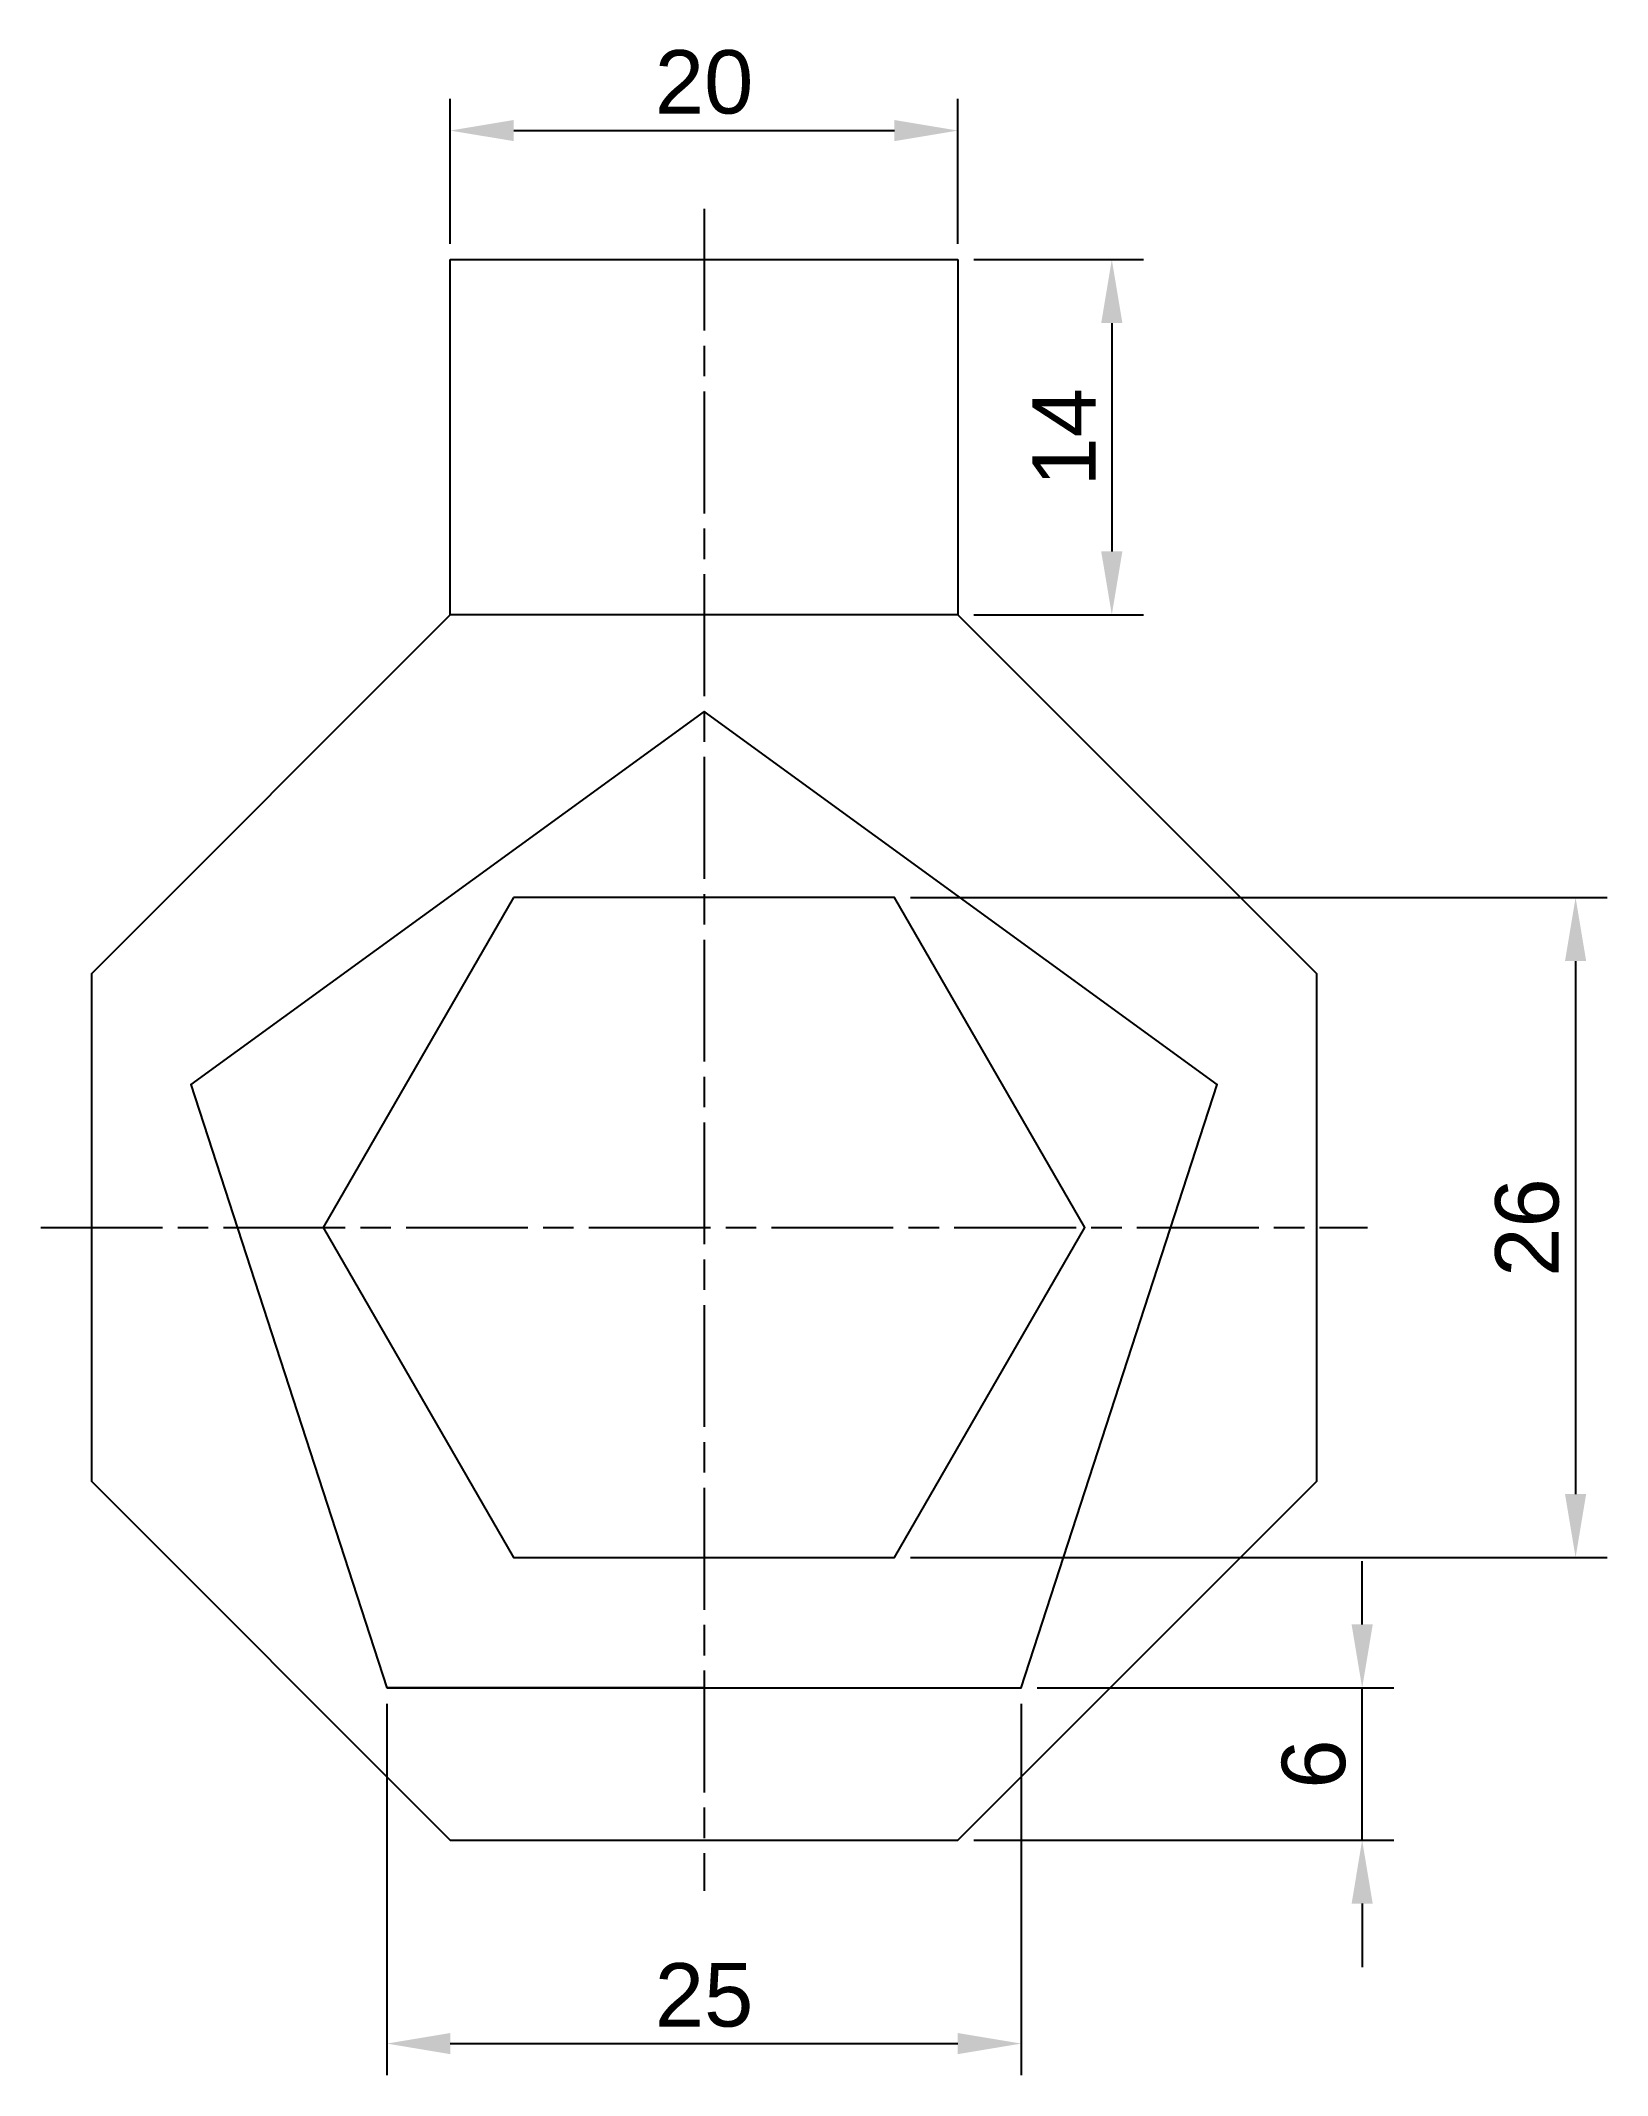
# Model space of a CAD drawing. Header units: millimetres. Extents: x 38.1 to 99.8, y 34.7 to 114.9.
import ezdxf

# ---------------------------------------------------------------- set-up
doc = ezdxf.new("R2010")
doc.units = ezdxf.units.MM
doc.linetypes.add('ACAD_ISO08W100', pattern=[36, 24, -3, 6, -3])
doc.styles.get("Standard").update_dxf_attribs({"font": 'Arial.ttf'})
doc.dimstyles.new('ISO-25', dxfattribs={"dimtxt": 2.5, "dimasz": 2.5, "dimexe": 1.25, "dimexo": 0.625, "dimtad": 1, "dimtxsty": 'Standard', "dimcen": 2.5, "dimadec": 0, "dimazin": 0, "dimtfac": 1, "dimtmove": 0, "dimatfit": 3, "dimfxl": 1, "dimarcsym": 0})

# ---------------------------------------------------------------- blocks, each defined once
blk = doc.blocks.new('*D2')
at = {"color": 0, "lineweight": -2, "transparency": 16777216}
for p, q in [((72.363, 81.115), (99.826, 81.115)), ((98.576, 78.615), (98.576, 57.615)), ((72.363, 55.115), (99.826, 55.115))]:
    blk.add_line(p, q, dxfattribs=at)
at = {"color": 0, "transparency": 16777216}
for points in [[(98.159, 78.615), (98.993, 78.615), (98.576, 81.115)], [(98.159, 57.615), (98.993, 57.615), (98.576, 55.115)]]:
    blk.add_solid(points, dxfattribs=at)
at = {"layer": 'Defpoints', "color": 0, "transparency": 16777216}
for p in [(71.738, 81.115), (71.738, 55.115), (98.576, 55.115)]:
    blk.add_point(p, dxfattribs=at)
at = {"color": 0, "transparency": 16777216, "insert": (96.675, 68.115), "char_height": 2.5, "attachment_point": 5, "rotation": 90}
blk.add_mtext('26', dxfattribs=at)
blk = doc.blocks.new('*D3')
at = {"color": 0, "lineweight": -2, "transparency": 16777216}
for p, q in [((90.165, 52.473), (90.165, 54.973)), ((77.357, 49.973), (91.415, 49.973)), ((90.165, 43.973), (90.165, 49.973)), ((74.857, 43.973), (91.415, 43.973)), ((90.165, 41.473), (90.165, 38.973))]:
    blk.add_line(p, q, dxfattribs=at)
at = {"color": 0, "transparency": 16777216}
for points in [[(89.749, 52.473), (90.582, 52.473), (90.165, 49.973)], [(89.749, 41.473), (90.582, 41.473), (90.165, 43.973)]]:
    blk.add_solid(points, dxfattribs=at)
at = {"layer": 'Defpoints', "color": 0, "transparency": 16777216}
for p in [(76.732, 49.973), (90.165, 49.973), (74.232, 43.973)]:
    blk.add_point(p, dxfattribs=at)
at = {"color": 0, "transparency": 16777216, "insert": (88.264, 46.973), "char_height": 2.5, "attachment_point": 5, "rotation": 90}
blk.add_mtext('6', dxfattribs=at)
blk = doc.blocks.new('*D4')
at = {"color": 0, "lineweight": -2, "transparency": 16777216}
for p, q in [((51.732, 49.348), (51.732, 34.709)), ((76.732, 49.348), (76.732, 34.709)), ((54.232, 35.959), (74.232, 35.959))]:
    blk.add_line(p, q, dxfattribs=at)
at = {"color": 0, "transparency": 16777216}
for points in [[(54.232, 36.376), (54.232, 35.543), (51.732, 35.959)], [(74.232, 36.376), (74.232, 35.543), (76.732, 35.959)]]:
    blk.add_solid(points, dxfattribs=at)
at = {"layer": 'Defpoints', "color": 0, "transparency": 16777216}
for p in [(51.732, 49.973), (76.732, 49.973), (76.732, 35.959)]:
    blk.add_point(p, dxfattribs=at)
at = {"color": 0, "transparency": 16777216, "insert": (64.232, 37.861), "char_height": 2.5, "attachment_point": 5}
blk.add_mtext('25', dxfattribs=at)
blk = doc.blocks.new('*D5')
at = {"color": 0, "lineweight": -2, "transparency": 16777216}
for p, q in [((74.857, 106.257), (81.549, 106.257)), ((80.299, 103.757), (80.299, 94.757)), ((74.857, 92.257), (81.549, 92.257))]:
    blk.add_line(p, q, dxfattribs=at)
at = {"color": 0, "transparency": 16777216}
for points in [[(79.882, 103.757), (80.716, 103.757), (80.299, 106.257)], [(79.882, 94.757), (80.716, 94.757), (80.299, 92.257)]]:
    blk.add_solid(points, dxfattribs=at)
at = {"layer": 'Defpoints', "color": 0, "transparency": 16777216}
for p in [(74.232, 106.257), (74.232, 92.257), (80.299, 92.257)]:
    blk.add_point(p, dxfattribs=at)
at = {"color": 0, "transparency": 16777216, "insert": (78.419, 99.257), "char_height": 2.5, "attachment_point": 5, "rotation": 90}
blk.add_mtext('14', dxfattribs=at)
blk = doc.blocks.new('*D6')
at = {"color": 0, "lineweight": -2, "transparency": 16777216}
for p, q in [((54.232, 106.882), (54.232, 112.589)), ((74.232, 106.882), (74.232, 112.589)), ((56.732, 111.339), (71.732, 111.339))]:
    blk.add_line(p, q, dxfattribs=at)
at = {"color": 0, "transparency": 16777216}
for points in [[(56.732, 111.756), (56.732, 110.923), (54.232, 111.339)], [(71.732, 111.756), (71.732, 110.923), (74.232, 111.339)]]:
    blk.add_solid(points, dxfattribs=at)
at = {"layer": 'Defpoints', "color": 0, "transparency": 16777216}
for p in [(74.232, 111.339), (54.232, 106.257), (74.232, 106.257)]:
    blk.add_point(p, dxfattribs=at)
at = {"color": 0, "transparency": 16777216, "insert": (64.232, 113.241), "char_height": 2.5, "attachment_point": 5}
blk.add_mtext('20', dxfattribs=at)

msp = doc.modelspace()

# ---------------------------------------------------------------- linework, layer by layer
at = {"linetype": 'ACAD_ISO08W100', "ltscale": 0.2}
for p, q in [((64.232, 108.257), (64.232, 41.973)), ((38.09, 68.115), (90.374, 68.115))]:
    msp.add_line(p, q, dxfattribs=at)
for p, q in [((54.232, 92.257), (54.232, 106.257)), ((54.232, 106.257), (74.232, 106.257)), ((74.232, 106.257), (74.232, 92.257)), ((64.232, 49.973), (51.732, 49.973))]:
    msp.add_line(p, q)
for points in [[(54.232, 43.973), (74.232, 43.973), (88.374, 58.115), (88.374, 78.115), (74.232, 92.257), (54.232, 92.257), (40.09, 78.115), (40.09, 58.115)], [(51.732, 49.973), (76.732, 49.973), (84.458, 73.749), (64.232, 88.444), (44.007, 73.749)], [(56.727, 81.115), (49.221, 68.115), (56.727, 55.115), (71.738, 55.115), (79.243, 68.115), (71.738, 81.115)]]:
    msp.add_lwpolyline(points, close=True)

# ---------------------------------------------------------------- dimensions: what is measured, and where the dimension line sits
for base, p1, p2, picture, middle in [((74.232, 111.339), (54.232, 106.257), (74.232, 106.257), '*D6', (64.232, 113.241)), ((76.732, 35.959), (51.732, 49.973), (76.732, 49.973), '*D4', (64.232, 37.861))]:
    dim = msp.add_linear_dim(base=base, p1=p1, p2=p2, dimstyle='ISO-25')
    dim.commit()
    dim.dimension.update_dxf_attribs({"geometry": picture, "text_midpoint": middle})
for base, p1, p2, picture, middle in [((80.299, 92.257), (74.232, 106.257), (74.232, 92.257), '*D5', (78.419, 99.257)), ((98.576, 55.115), (71.738, 81.115), (71.738, 55.115), '*D2', (96.675, 68.115)), ((90.165, 49.973), (74.232, 43.973), (76.732, 49.973), '*D3', (88.264, 46.973))]:
    dim = msp.add_linear_dim(base=base, p1=p1, p2=p2, angle=90, dimstyle='ISO-25')
    dim.commit()
    dim.dimension.update_dxf_attribs({"geometry": picture, "text_midpoint": middle})

doc.saveas('drawing.dxf')
